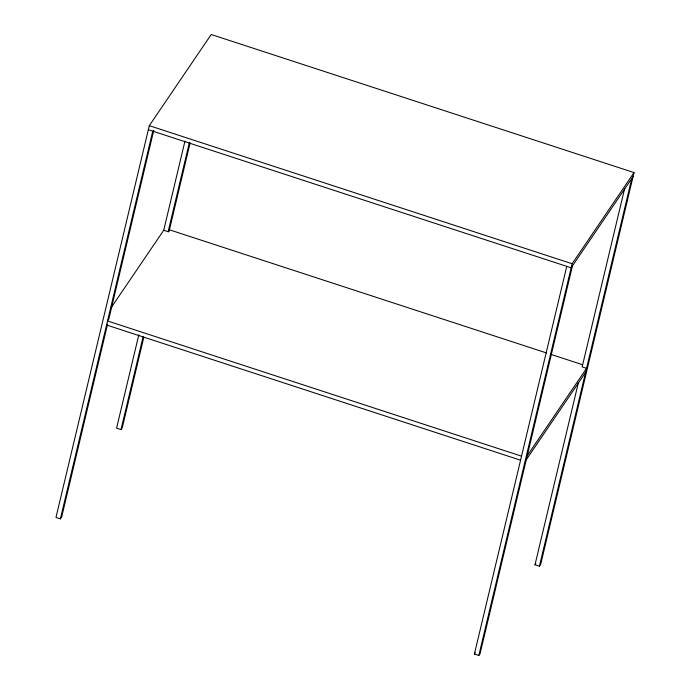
<?xml version="1.0" encoding="UTF-8"?>
<svg xmlns="http://www.w3.org/2000/svg" width="690" height="690" viewBox="0 0 690 690"><rect width="100%" height="100%" fill="white"/><g stroke="black" fill="none" stroke-linecap="round" stroke-linejoin="round"><path stroke-width="1.03" d="M578.436 382.458L535 564.791L539.408 566.231L540.693 564.325L634.024 172.586L211.2 34.5L149.307 125.675L55.976 517.414L60.384 518.854L61.669 516.957L107.606 324.153M60.384 518.854L152.749 131.152M153.784 130.298L108.813 319.065L107.528 320.962L521.536 456.168M138.802 334.883L116.584 428.145L120.992 429.585L122.277 427.688L143.744 337.565M110.469 308.715L163.728 230.253L184.963 141.114M120.992 429.585L143.209 336.323M163.728 230.253L168.136 231.693L189.371 142.554M168.947 231.814L190.164 142.752M572.45 265.892L480.085 653.602L478.8 655.5L474.392 654.06L566.757 266.357M478.8 655.5L572.122 263.752L634.024 172.586M624.614 188.62L582.144 366.899L586.552 368.339L527.229 455.711M539.408 566.231L631.773 178.52M168.136 231.693L169.421 229.796L546.54 352.952M633.058 176.623L571.165 267.789L148.341 129.711M526.272 459.747L585.586 372.376M474.392 654.06L475.255 652.792M535 564.791L535.863 563.523M149.307 125.675L572.122 263.752M550.646 354.289L582.412 364.665M106.562 324.999L520.579 460.204"/></g></svg>
